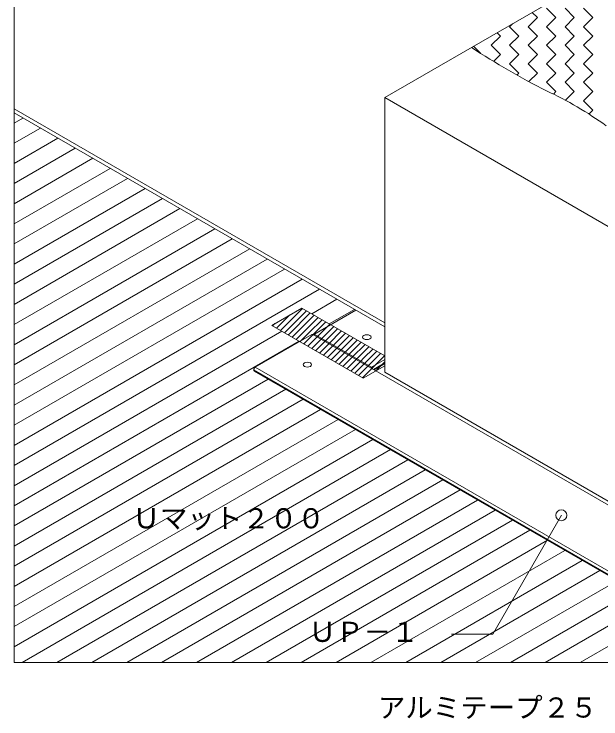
# Model space of a CAD drawing. Units: millimetres, scale not verified. Extents: x -1380 to 1380, y -955 to 955.
# Drawn here: x -700 to -273, y -481 to 32 of the extents above; entities that cross this region are included whole.
import ezdxf
from ezdxf.enums import TextEntityAlignment as Align

# ---------------------------------------------------------------- set-up
doc = ezdxf.new("R2010")
doc.units = ezdxf.units.MM
doc.header["$LTSCALE"] = 3
for name, color, linetype, lineweight in [('0-0_0', 7, 'Continuous', 18), ('0-2_KUTAI', 3, 'Continuous', 18), ('0-3_BOUSUI', 1, 'Continuous', 18), ('0-4_MOJI', 7, 'Continuous', 18), ('0-5_HATCH', 9, 'Continuous', 18), ('0-6_KANAMONO', 4, 'Continuous', 18)]:
    doc.layers.add(name, color=color, linetype=linetype, lineweight=lineweight)
doc.styles.add('ＭＳ ゴシック', font='')
doc.styles.get('ＭＳ ゴシック').set_extended_font_data('MS Gothic')

msp = doc.modelspace()

# ---------------------------------------------------------------- linework, layer by layer
at = {"layer": '0-0_0', "lineweight": 9}
msp.add_lwpolyline([(-700, 320), (700, 320), (700, -440), (-700, -440)], close=True, dxfattribs=at)
at = {"layer": '0-2_KUTAI'}
msp.add_line((-430.172, -28.832), (-289.919, 52.143), dxfattribs=at)
for points in [[(-430.172, -228.832), (-430.172, -28.832), (-170.364, -178.832)], [(-430.172, -228.832), (-170.364, -378.832), (-170.364, -178.832)]]:
    msp.add_lwpolyline(points, dxfattribs=at)
at = {"layer": '0-3_BOUSUI'}
for p, q in [((-430.172, -192.733), (-700, -36.948)), ((-430.172, -195.733), (-700, -39.948))]:
    msp.add_line(p, q, dxfattribs=at)
msp.add_lwpolyline([(-430.172, -216.873), (-490.476, -182.056), (-512.377, -194.7), (-445.785, -233.147), (-430.172, -224.133)], dxfattribs=at)
for centre, radius, start, end in [((-65.597, 466.518), 548.961, 236.7046, 243.2954), ((-419.22, -255.99), 255.547, 53.95013, 65.26535)]:
    msp.add_arc(centre, radius, start, end, dxfattribs=at)
at = {"layer": '0-4_MOJI'}
for p, q in [((-301.523, -332.891), (-351.523, -419.493)), ((-351.523, -419.493), (-381.523, -419.493))]:
    msp.add_line(p, q, dxfattribs=at)
msp.add_circle((-301.523, -332.891), 4, dxfattribs=at)
at = {"layer": '0-5_HATCH'}
for p, q in [((-305.543, 29.473), (-312.278, 36.208)), ((-292.073, 29.473), (-298.808, 36.208)), ((-278.602, 29.473), (-285.337, 36.208)), ((-319.013, 29.473), (-322.737, 33.196)), ((-325.748, 22.738), (-319.013, 29.473)), ((-312.278, 22.738), (-305.543, 29.473)), ((-298.808, 22.738), (-292.073, 29.473)), ((-285.337, 22.738), (-278.602, 29.473)), ((-339.219, 22.738), (-336.989, 24.968)), ((-332.484, 16.002), (-339.219, 22.738)), ((-319.013, 16.002), (-325.748, 22.738)), ((-305.543, 16.002), (-312.278, 22.738)), ((-292.073, 16.002), (-298.808, 22.738)), ((-278.602, 16.002), (-285.337, 22.738)), ((-352.689, 9.267), (-345.954, 16.002)), ((-345.954, 16.002), (-348.356, 18.405)), ((-339.219, 9.267), (-332.484, 16.002)), ((-325.748, 9.267), (-319.013, 16.002)), ((-312.278, 9.267), (-305.543, 16.002)), ((-298.808, 9.267), (-292.073, 16.002)), ((-285.337, 9.267), (-278.602, 16.002)), ((-360.191, 3.298), (-365.436, 8.544)), ((-345.954, 2.532), (-352.689, 9.267)), ((-332.484, 2.532), (-339.219, 9.267)), ((-319.013, 2.532), (-325.748, 9.267)), ((-305.543, 2.532), (-312.278, 9.267)), ((-292.073, 2.532), (-298.808, 9.267)), ((-278.602, 2.532), (-285.337, 9.267)), ((-350.942, -2.456), (-345.954, 2.532)), ((-339.219, -4.203), (-332.484, 2.532)), ((-325.748, -4.203), (-319.013, 2.532)), ((-312.278, -4.203), (-305.543, 2.532)), ((-298.808, -4.203), (-292.073, 2.532)), ((-285.337, -4.203), (-278.602, 2.532)), ((-332.484, -10.938), (-339.219, -4.203)), ((-319.013, -10.938), (-325.748, -4.203)), ((-305.543, -10.938), (-312.278, -4.203)), ((-292.073, -10.938), (-298.808, -4.203)), ((-278.602, -10.938), (-285.337, -4.203)), ((-333.935, -12.39), (-332.484, -10.938)), ((-325.236, -17.161), (-319.013, -10.938)), ((-312.278, -17.674), (-305.543, -10.938)), ((-298.808, -17.674), (-292.073, -10.938)), ((-285.337, -17.674), (-278.602, -10.938)), ((-305.543, -24.409), (-312.278, -17.674)), ((-292.073, -24.409), (-298.808, -17.674)), ((-278.602, -24.409), (-285.337, -17.674)), ((-307.36, -26.226), (-305.543, -24.409)), ((-298.447, -30.783), (-292.073, -24.409)), ((-285.337, -31.144), (-278.602, -24.409)), ((-278.602, -37.879), (-285.337, -31.144)), ((-281.47, -40.748), (-278.602, -37.879)), ((-693.544, -43.676), (-700, -47.403)), ((-680.844, -51.008), (-700, -62.068)), ((-668.144, -58.34), (-700, -76.732)), ((-655.444, -65.673), (-700, -91.397)), ((-642.744, -73.005), (-700, -106.062)), ((-630.044, -80.337), (-700, -120.727)), ((-617.344, -87.67), (-700, -135.391)), ((-604.644, -95.002), (-700, -150.056)), ((-591.944, -102.334), (-700, -164.721)), ((-579.244, -109.667), (-700, -179.385)), ((-566.544, -116.999), (-700, -194.05)), ((-553.844, -124.331), (-700, -208.715)), ((-541.144, -131.664), (-700, -223.379)), ((-528.444, -138.996), (-700, -238.044)), ((-515.744, -146.328), (-700, -252.709)), ((-503.044, -153.661), (-700, -267.373)), ((-490.344, -160.993), (-700, -282.038)), ((-477.644, -168.325), (-700, -296.703)), ((-464.944, -175.658), (-483.251, -186.227)), ((-506.069, -198.343), (-490.036, -182.31)), ((-503.222, -199.986), (-487.189, -183.954)), ((-452.244, -182.99), (-470.551, -193.56)), ((-508.915, -196.699), (-499.457, -187.241)), ((-490.552, -196.297), (-481.496, -187.241)), ((-479.929, -190.163), (-478.65, -188.884)), ((-511.762, -195.056), (-510.081, -193.374)), ((-487.883, -198.117), (-479.929, -190.163)), ((-505.152, -198.872), (-700, -311.368)), ((-497.529, -203.273), (-490.729, -196.474)), ((-494.682, -204.917), (-487.883, -198.117)), ((-490.729, -196.474), (-490.552, -196.297)), ((-492.452, -206.204), (-700, -326.032)), ((-444.995, -218.091), (-438.797, -211.893)), ((-440.05, -217.636), (-435.95, -213.537)), ((-448.03, -221.126), (-444.995, -218.091)), ((-445.183, -222.77), (-441.935, -219.522)), ((-441.935, -219.522), (-440.759, -218.346)), ((-440.759, -218.346), (-440.05, -217.636)), ((-454.829, -227.926), (-448.03, -221.126)), ((-451.983, -229.569), (-445.183, -222.77)), ((-514.885, -233.821), (-700, -340.697)), ((-502.185, -241.153), (-700, -355.362)), ((-489.485, -248.486), (-700, -370.026)), ((-476.785, -255.818), (-700, -384.691)), ((-464.085, -263.15), (-700, -399.356)), ((-451.385, -270.483), (-700, -414.02)), ((-438.685, -277.815), (-700, -428.685)), ((-425.985, -285.147), (-694.198, -440)), ((-413.285, -292.48), (-668.798, -440)), ((-400.585, -299.812), (-643.398, -440)), ((-387.885, -307.144), (-617.998, -440)), ((-375.185, -314.477), (-592.598, -440)), ((-362.485, -321.809), (-567.198, -440)), ((-349.785, -329.142), (-541.798, -440)), ((-337.085, -336.474), (-516.398, -440)), ((-324.385, -343.806), (-490.998, -440)), ((-311.685, -351.139), (-465.598, -440)), ((-298.985, -358.471), (-440.198, -440)), ((-286.285, -365.803), (-414.798, -440)), ((-273.585, -373.136), (-389.398, -440)), ((-260.885, -380.468), (-363.998, -440)), ((-248.185, -387.8), (-338.598, -440)), ((-235.485, -395.133), (-313.198, -440)), ((-222.785, -402.465), (-287.798, -440))]:
    msp.add_line(p, q, dxfattribs=at)
for points in [[(-500.375, -201.63), (-499.513, -200.767), (-484.343, -185.597)], [(-491.836, -206.56), (-485.036, -199.761), (-475.803, -190.528)], [(-488.989, -208.204), (-482.189, -201.404), (-472.956, -192.171)], [(-486.142, -209.847), (-479.343, -203.048), (-470.11, -193.815)], [(-483.296, -211.491), (-476.496, -204.691), (-467.263, -195.458)], [(-480.449, -213.134), (-473.649, -206.335), (-464.416, -197.102)], [(-477.602, -214.778), (-470.803, -207.978), (-461.57, -198.745)], [(-474.756, -216.421), (-467.956, -209.622), (-458.723, -200.389)], [(-471.909, -218.065), (-465.11, -211.265), (-455.877, -202.032)], [(-469.063, -219.708), (-462.263, -212.909), (-453.03, -203.676)], [(-466.216, -221.352), (-459.416, -214.552), (-450.183, -205.319)], [(-463.369, -222.995), (-456.57, -216.196), (-447.337, -206.963)], [(-460.523, -224.639), (-453.723, -217.839), (-444.49, -208.606)], [(-457.676, -226.282), (-450.876, -219.483), (-441.643, -210.25)], [(-449.136, -231.213), (-442.337, -224.413), (-433.104, -215.18)], [(-446.29, -232.856), (-439.49, -226.057), (-430.257, -216.824)], [(-437.043, -228.1), (-436.643, -227.7), (-430.172, -221.229)]]:
    msp.add_lwpolyline(points, dxfattribs=at)
at = {"layer": '0-6_KANAMONO'}
for p, q in [((-481.829, -201.26), (-451.214, -183.585)), ((-524.396, -225.133), (-483.173, -201.333)), ((-482.438, -201.26), (-127.368, -406.26)), ((-439.872, -225.133), (-481.094, -201.333)), ((-439.872, -225.133), (-430.172, -219.533)), ((-524.396, -225.133), (-169.325, -430.133)), ((-438.402, -226.685), (-430.172, -221.933)), ((-438.142, -226.835), (-430.172, -222.233)), ((-437.712, -227.083), (-430.172, -222.73)), ((-525.435, -226.933), (-170.364, -431.933)), ((-525.435, -226.933), (-525.435, -227.233)), ((-525.435, -227.233), (-170.364, -432.233)), ((-525.131, -227.906), (-170.06, -432.906))]:
    msp.add_line(p, q, dxfattribs=at)
for centre, radius, start, end in [((-482.6, -202.307), 1.13, 105.95476, 120.48703), ((-482.709, -201.918), 0.726, 85.17845, 106.13581), ((-482.695, -201.711), 0.518, 60.31103, 84.77441), ((-481.398, -201.822), 0.723, 145.14004, 152.661), ((-481.569, -201.707), 0.517, 120.26843, 144.81701), ((-481.572, -201.711), 0.518, 95.22559, 119.68897), ((-481.559, -201.918), 0.726, 73.86419, 94.82155), ((-481.668, -202.307), 1.13, 59.51297, 74.04524), ((-522.927, -227.183), 2.545, 141.56327, 149.95426), ((-523.219, -226.95), 2.171, 131.50548, 141.59557), ((-523.553, -226.57), 1.666, 120.37751, 131.5569), ((-440.714, -226.57), 1.666, 48.4431, 59.62249), ((-441.048, -226.95), 2.171, 38.40443, 48.49452), ((-441.34, -227.183), 2.545, 30.04574, 38.43673), ((-523.766, -226.945), 1.669, 168.45497, 179.61063), ((-524.319, -227.244), 1.116, 179.4236, 194.13461), ((-523.266, -227.046), 2.179, 158.4225, 168.47645), ((-524.699, -227.344), 0.723, 193.82578, 214.85996), ((-522.996, -227.146), 2.467, 149.91198, 158.57049), ((-524.87, -227.46), 0.517, 215.18299, 239.73157), ((-441.271, -227.146), 2.467, 21.42951, 30.08802), ((-441.001, -227.046), 2.179, 17.72631, 21.5775)]:
    msp.add_arc(centre, radius, start, end, dxfattribs=at)
for centre, major_axis in [((-443.162, -203.233), (-3.062, 0)), ((-486.464, -223.233), (3.062, 0))]:
    msp.add_ellipse(centre, major_axis=major_axis, ratio=0.57735, dxfattribs=at)

# ---------------------------------------------------------------- texts
at = {"layer": '0-4_MOJI', "style": 'ＭＳ ゴシック'}
for s, p in [('Ｕマット２００', (-613.779, -346.819)), ('ＵＰ－１', (-485.482, -429.493)), ('アルミテープ２５', (-435.125, -484.627))]:
    msp.add_text(s, height=14.66, dxfattribs=at).set_placement(p, align=Align.BOTTOM_LEFT)

doc.saveas('drawing.dxf')
